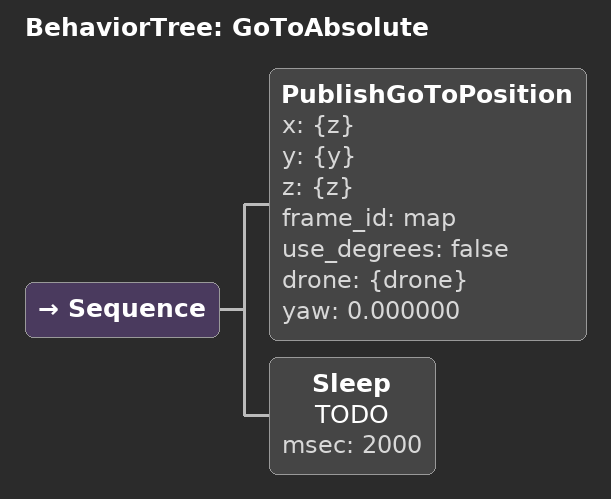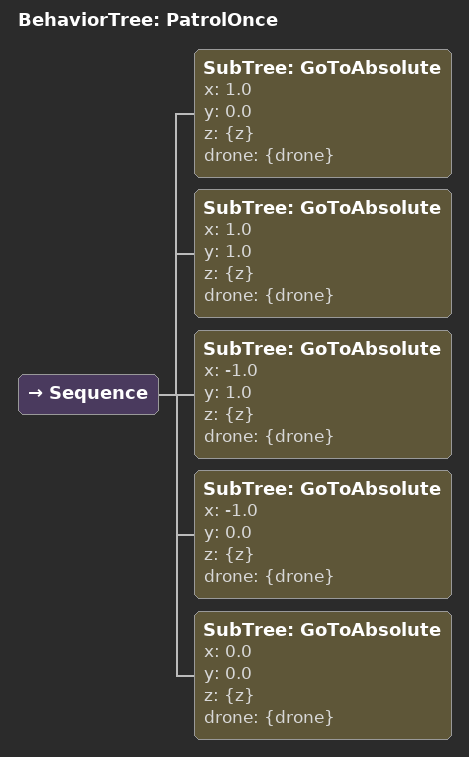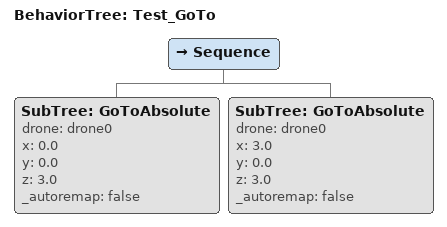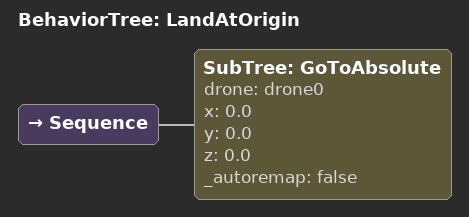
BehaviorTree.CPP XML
<?xml version="1.0" encoding="UTF-8"?>
<root BTCPP_format="4"
      main_tree_to_execute="LandAtOrigin">
  <BehaviorTree ID="GoToAbsolute">
    <Sequence>
      <PublishGoToPosition x="{z}"
                           y="{y}"
                           z="{z}"
                           frame_id="map"
                           use_degrees="false"
                           drone="{drone}"
                           yaw="0.000000"/>
      <Sleep name="TODO"
             msec="2000"/>
    </Sequence>
  </BehaviorTree>

  <BehaviorTree ID="PatrolOnce">
    <Sequence>
      <SubTree ID="GoToAbsolute"
               x="1.0"
               y="0.0"
               z="{z}"
               drone="{drone}"/>
      <SubTree ID="GoToAbsolute"
               x="1.0"
               y="1.0"
               z="{z}"
               drone="{drone}"/>
      <SubTree ID="GoToAbsolute"
               x="-1.0"
               y="1.0"
               z="{z}"
               drone="{drone}"/>
      <SubTree ID="GoToAbsolute"
               x="-1.0"
               y="0.0"
               z="{z}"
               drone="{drone}"/>
      <SubTree ID="GoToAbsolute"
               x="0.0"
               y="0.0"
               z="{z}"
               drone="{drone}"/>
    </Sequence>
  </BehaviorTree>

  <BehaviorTree ID="Test_GoTo">
    <Sequence>
      <SubTree ID="GoToAbsolute" drone="drone0" x="0.0" y="0.0" z="3.0" _autoremap="false"/>
      <SubTree ID="GoToAbsolute" drone="drone0" x="3.0" y="0.0" z="3.0" _autoremap="false"/>
    </Sequence>
  </BehaviorTree>

  <BehaviorTree ID="LandAtOrigin">
    <Sequence>
      <SubTree ID="GoToAbsolute" drone="drone0" x="0.0" y="0.0" z="0.0" _autoremap="false"/>
    </Sequence>
  </BehaviorTree>

</root>
